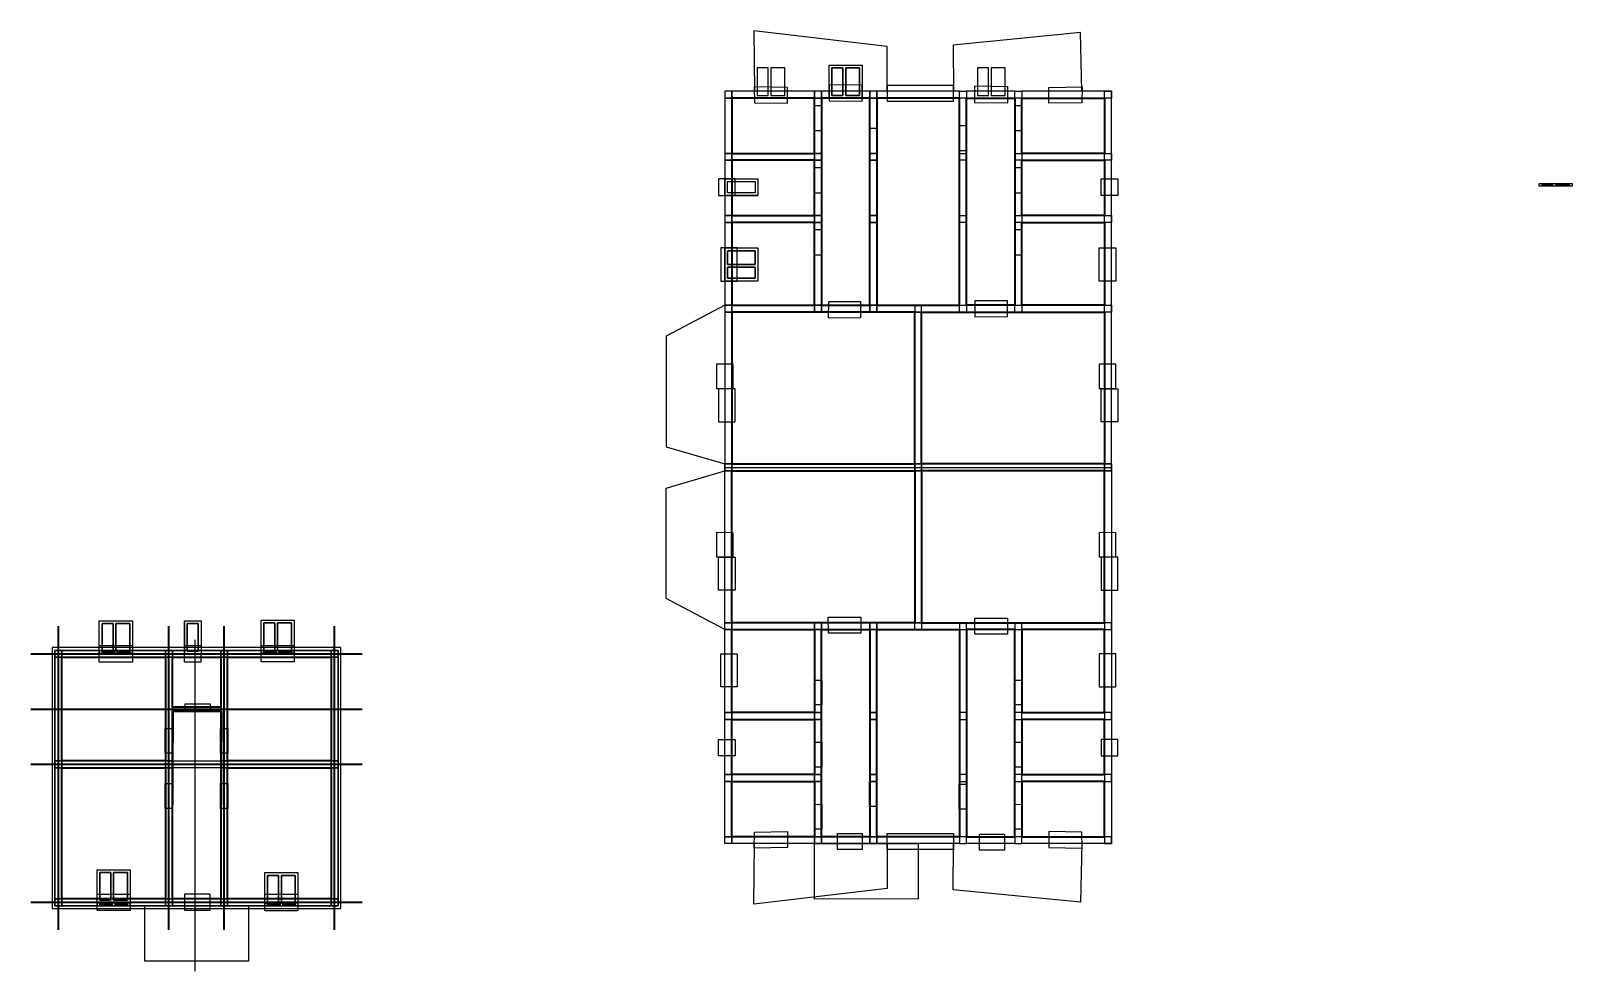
# Model space of a CAD drawing. Header units: metres. Extents: x 0 to 55.8, y 9.5 to 43.6.
import ezdxf

# ---------------------------------------------------------------- set-up
doc = ezdxf.new("R2010")
doc.units = ezdxf.units.M
for name, color, linetype, lineweight, true_color in [('glass', 18, 'Continuous', 25, 0x000000), ('IfcBeam', 18, 'Continuous', 25, 0x000000), ('IfcCovering', 18, 'Continuous', 25, 0x000000), ('IfcSlab', 18, 'Continuous', 25, 0x000000), ('IfcWall', 18, 'Continuous', 25, 0x000000), ('IfcWindow', 18, 'Continuous', 25, 0x000000), ('section', 18, 'Continuous', 25, 0x000000), ('window', 18, 'Continuous', 25, 0x000000), ('wood', 18, 'Continuous', 25, 0x000000)]:
    doc.layers.add(name, color=color, linetype=linetype, lineweight=lineweight, true_color=true_color)
for name, color, linetype, lineweight in [('IfcColumn', 6, 'Continuous', 25), ('IfcProxy', 1, 'Continuous', 35), ('IfcSpace', 3, 'Continuous', 35)]:
    doc.layers.add(name, color=color, linetype=linetype, lineweight=lineweight)

# ---------------------------------------------------------------- blocks, each defined once
blk = doc.blocks.new('window120120')
at = {"layer": 'glass', "flags": 128}
for points in [[(0.55, 0.06), (0.1, 0.06), (0.1, 0.04), (0.55, 0.04)], [(1.1, 0.06), (0.65, 0.06), (0.65, 0.04), (1.1, 0.04)]]:
    blk.add_lwpolyline(points, close=True, dxfattribs=at)
at = {"layer": 'IfcWindow', "flags": 128}
for points in [[(1.2, 0.1), (0, 0.1), (0, 0), (1.2, 0)], [(0.1, 0.1), (0, 0.1), (0, 0), (0.1, 0)], [(1.2, 0.1), (0, 0.1), (0, 0), (1.2, 0)], [(0.65, 0.1), (0.55, 0.1), (0.55, 0), (0.65, 0)], [(1.2, 0.1), (1.1, 0.1), (1.1, 0), (1.2, 0)]]:
    blk.add_lwpolyline(points, close=True, dxfattribs=at)
blk = doc.blocks.new('ghotic_window')
at = {"layer": 'glass', "flags": 128}
for points in [[(0.5, 0.1), (0.5, 1.1), (0.1, 1.1), (0.1, 0.1)], [(1.1, 0.1), (1.1, 1.1), (0.6, 1.1), (0.6, 0.1)]]:
    blk.add_lwpolyline(points, close=True, dxfattribs=at)
at = {"layer": 'wood', "flags": 128}
for points in [[(0, 0), (0, 1.2), (1.2, 1.2), (1.2, 0)], [(0.1, 0.1), (0.1, 1.1), (0.5, 1.1), (0.5, 0.1)], [(0.6, 0.1), (0.6, 1.1), (1.1, 1.1), (1.1, 0.1)]]:
    blk.add_lwpolyline(points, close=True, dxfattribs=at)
blk = doc.blocks.new('glass')
at = {"layer": 'glass', "flags": 128}
for points in [[(0.5, 0.1), (0.5, 1.1), (0.1, 1.1), (0.1, 0.1)], [(1.1, 0.1), (1.1, 1.1), (0.6, 1.1), (0.6, 0.1)]]:
    blk.add_lwpolyline(points, close=True, dxfattribs=at)
blk = doc.blocks.new('simple_window')
at = {"layer": 'wood'}
blk.add_line((0, 1.2), (0, 0), dxfattribs=at)
at = {"layer": 'wood', "flags": 128}
for points in [[(0, 0), (0, 1.2), (0.6, 1.2), (0.6, 0)], [(0.1, 0.1), (0.1, 1.1), (0.5, 1.1), (0.5, 0.1)]]:
    blk.add_lwpolyline(points, close=True, dxfattribs=at)
blk = doc.blocks.new('Glass_simple')
at = {"layer": 'glass', "flags": 128}
blk.add_lwpolyline([(0.5, 0.1), (0.5, 1.1), (0.1, 1.1), (0.1, 0.1)], close=True, dxfattribs=at)
blk = doc.blocks.new('column')
at = {"layer": 'IfcColumn', "flags": 128}
blk.add_lwpolyline([(0, 0), (0, 0.25), (0.25, 0.25), (0.25, 0)], close=True, dxfattribs=at)
blk = doc.blocks.new('window_default')
at = {"layer": 'glass', "flags": 128}
for points in [[(0.5, 0.035), (0.5, 0.065), (0.1, 0.065), (0.1, 0.035)], [(1.1, 0.035), (1.1, 0.065), (0.6, 0.065), (0.6, 0.035)]]:
    blk.add_lwpolyline(points, close=True, dxfattribs=at)
at = {"layer": 'wood', "flags": 128}
for points in [[(0, 0), (0, 0.1), (0.1, 0.1), (0.1, 0)], [(0, 0), (0, 0.1), (1.2, 0.1), (1.2, 0)], [(0, 0), (0, 0.1), (1.2, 0.1), (1.2, 0)], [(0.5, 0), (0.5, 0.1), (0.6, 0.1), (0.6, 0)], [(1.1, 0), (1.1, 0.1), (1.2, 0.1), (1.2, 0)]]:
    blk.add_lwpolyline(points, close=True, dxfattribs=at)

msp = doc.modelspace()

# ---------------------------------------------------------------- linework, layer by layer
at = {"layer": 'IfcBeam', "flags": 128}
for points in [[(0.875, 17.125), (0.875, 20.875), (1.125, 20.875), (1.125, 17.125)], [(1.125, 20.875), (1.125, 21.125), (4.875, 21.125), (4.875, 20.875)], [(4.875, 17.125), (4.875, 20.875), (5.125, 20.875), (5.125, 17.125)], [(5.125, 20.875), (5.125, 21.125), (6.875, 21.125), (6.875, 20.875)], [(6.875, 17.125), (6.875, 20.875), (7.125, 20.875), (7.125, 17.125)], [(7.125, 20.875), (7.125, 21.125), (10.875, 21.125), (10.875, 20.875)], [(10.875, 17.125), (10.875, 20.875), (11.125, 20.875), (11.125, 17.125)], [(0.875, 12.125), (0.875, 16.875), (1.125, 16.875), (1.125, 12.125)], [(1.125, 16.875), (1.125, 17.125), (4.875, 17.125), (4.875, 16.875)], [(4.875, 12.125), (4.875, 16.875), (5.125, 16.875), (5.125, 12.125)], [(5.125, 16.875), (5.125, 17.125), (6.875, 17.125), (6.875, 16.875)], [(6.875, 12.125), (6.875, 16.875), (7.125, 16.875), (7.125, 12.125)], [(7.125, 16.875), (7.125, 17.125), (10.875, 17.125), (10.875, 16.875)], [(10.875, 12.125), (10.875, 16.875), (11.125, 16.875), (11.125, 12.125)], [(1.125, 11.875), (1.125, 12.125), (4.875, 12.125), (4.875, 11.875)], [(5.125, 11.875), (5.125, 12.125), (6.875, 12.125), (6.875, 11.875)], [(7.125, 11.875), (7.125, 12.125), (10.875, 12.125), (10.875, 11.875)]]:
    msp.add_lwpolyline(points, close=True, dxfattribs=at)
at = {"layer": 'IfcColumn', "flags": 128}
for points in [[(25.125, 41.375), (25.125, 41.125), (25.375, 41.125), (25.375, 41.375)], [(28.375, 41.375), (28.375, 41.125), (28.625, 41.125), (28.625, 41.375)], [(30.375, 41.375), (30.375, 41.125), (30.625, 41.125), (30.625, 41.375)], [(33.875, 41.375), (33.875, 41.125), (33.625, 41.125), (33.625, 41.375)], [(35.875, 41.375), (35.875, 41.125), (35.625, 41.125), (35.625, 41.375)], [(39.125, 41.375), (39.125, 41.125), (38.875, 41.125), (38.875, 41.375)], [(25.125, 39.125), (25.125, 38.875), (25.375, 38.875), (25.375, 39.125)], [(28.375, 39.125), (28.375, 38.875), (28.625, 38.875), (28.625, 39.125)], [(30.375, 39.125), (30.375, 38.875), (30.625, 38.875), (30.625, 39.125)], [(33.875, 39.125), (33.875, 38.875), (33.625, 38.875), (33.625, 39.125)], [(35.875, 39.125), (35.875, 38.875), (35.625, 38.875), (35.625, 39.125)], [(39.125, 39.125), (39.125, 38.875), (38.875, 38.875), (38.875, 39.125)], [(25.125, 36.875), (25.125, 36.625), (25.375, 36.625), (25.375, 36.875)], [(28.375, 36.875), (28.375, 36.625), (28.625, 36.625), (28.625, 36.875)], [(30.375, 36.875), (30.375, 36.625), (30.625, 36.625), (30.625, 36.875)], [(33.875, 36.875), (33.875, 36.625), (33.625, 36.625), (33.625, 36.875)], [(35.875, 36.875), (35.875, 36.625), (35.625, 36.625), (35.625, 36.875)], [(39.125, 36.875), (39.125, 36.625), (38.875, 36.625), (38.875, 36.875)], [(25.125, 33.625), (25.125, 33.375), (25.375, 33.375), (25.375, 33.625)], [(28.375, 33.625), (28.375, 33.375), (28.625, 33.375), (28.625, 33.625)], [(30.375, 33.625), (30.375, 33.375), (30.625, 33.375), (30.625, 33.625)], [(32, 33.625), (32, 33.375), (32.25, 33.375), (32.25, 33.625)], [(33.875, 33.625), (33.875, 33.375), (33.625, 33.375), (33.625, 33.625)], [(35.875, 33.625), (35.875, 33.375), (35.625, 33.375), (35.625, 33.625)], [(39.125, 33.625), (39.125, 33.375), (38.875, 33.375), (38.875, 33.625)], [(25.125, 27.625), (25.125, 27.875), (25.375, 27.875), (25.375, 27.625)], [(25.125, 27.875), (25.125, 27.625), (25.375, 27.625), (25.375, 27.875)], [(32, 27.625), (32, 27.875), (32.25, 27.875), (32.25, 27.625)], [(32, 27.875), (32, 27.625), (32.25, 27.625), (32.25, 27.875)], [(38.875, 27.625), (38.875, 27.875), (39.125, 27.875), (39.125, 27.625)], [(38.875, 27.875), (38.875, 27.625), (39.125, 27.625), (39.125, 27.875)], [(25.125, 21.875), (25.125, 22.125), (25.375, 22.125), (25.375, 21.875)], [(28.375, 21.875), (28.375, 22.125), (28.625, 22.125), (28.625, 21.875)], [(30.375, 21.875), (30.375, 22.125), (30.625, 22.125), (30.625, 21.875)], [(32, 21.875), (32, 22.125), (32.25, 22.125), (32.25, 21.875)], [(33.875, 21.875), (33.875, 22.125), (33.625, 22.125), (33.625, 21.875)], [(35.875, 21.875), (35.875, 22.125), (35.625, 22.125), (35.625, 21.875)], [(39.125, 21.875), (39.125, 22.125), (38.875, 22.125), (38.875, 21.875)], [(0.875, 20.875), (0.875, 21.125), (1.125, 21.125), (1.125, 20.875)], [(4.875, 20.875), (4.875, 21.125), (5.125, 21.125), (5.125, 20.875)], [(6.875, 20.875), (6.875, 21.125), (7.125, 21.125), (7.125, 20.875)], [(10.875, 20.875), (10.875, 21.125), (11.125, 21.125), (11.125, 20.875)], [(25.125, 18.625), (25.125, 18.875), (25.375, 18.875), (25.375, 18.625)], [(28.375, 18.625), (28.375, 18.875), (28.625, 18.875), (28.625, 18.625)], [(30.375, 18.625), (30.375, 18.875), (30.625, 18.875), (30.625, 18.625)], [(33.875, 18.625), (33.875, 18.875), (33.625, 18.875), (33.625, 18.625)], [(35.875, 18.625), (35.875, 18.875), (35.625, 18.875), (35.625, 18.625)], [(39.125, 18.625), (39.125, 18.875), (38.875, 18.875), (38.875, 18.625)], [(0.875, 16.875), (0.875, 17.125), (1.125, 17.125), (1.125, 16.875)], [(4.875, 16.875), (4.875, 17.125), (5.125, 17.125), (5.125, 16.875)], [(6.875, 16.875), (6.875, 17.125), (7.125, 17.125), (7.125, 16.875)], [(10.875, 16.875), (10.875, 17.125), (11.125, 17.125), (11.125, 16.875)], [(25.125, 16.375), (25.125, 16.625), (25.375, 16.625), (25.375, 16.375)], [(28.375, 16.375), (28.375, 16.625), (28.625, 16.625), (28.625, 16.375)], [(30.375, 16.375), (30.375, 16.625), (30.625, 16.625), (30.625, 16.375)], [(33.875, 16.375), (33.875, 16.625), (33.625, 16.625), (33.625, 16.375)], [(35.875, 16.375), (35.875, 16.625), (35.625, 16.625), (35.625, 16.375)], [(39.125, 16.375), (39.125, 16.625), (38.875, 16.625), (38.875, 16.375)], [(25.125, 14.125), (25.125, 14.375), (25.375, 14.375), (25.375, 14.125)], [(28.375, 14.125), (28.375, 14.375), (28.625, 14.375), (28.625, 14.125)], [(30.375, 14.125), (30.375, 14.375), (30.625, 14.375), (30.625, 14.125)], [(33.875, 14.125), (33.875, 14.375), (33.625, 14.375), (33.625, 14.125)], [(35.875, 14.125), (35.875, 14.375), (35.625, 14.375), (35.625, 14.125)], [(39.125, 14.125), (39.125, 14.375), (38.875, 14.375), (38.875, 14.125)], [(4.875, 11.875), (4.875, 12.125), (5.125, 12.125), (5.125, 11.875)], [(6.875, 11.875), (6.875, 12.125), (7.125, 12.125), (7.125, 11.875)], [(10.875, 11.875), (10.875, 12.125), (11.125, 12.125), (11.125, 11.875)]]:
    msp.add_lwpolyline(points, close=True, dxfattribs=at)
at = {"layer": 'IfcCovering', "flags": 128}
for points in [[(11.225, 11.775), (11.225, 21.225), (0.775, 21.225), (0.775, 11.775)], [(11.125, 11.875), (11.125, 21.125), (0.875, 21.125), (0.875, 11.875)]]:
    msp.add_lwpolyline(points, close=True, dxfattribs=at)
at = {"layer": 'IfcProxy'}
for p, q in [((1, 11), (1, 22)), ((1, 11), (1, 22)), ((1, 11), (1, 22)), ((1, 11), (1, 22)), ((1, 11), (1, 22)), ((5, 11), (5, 22)), ((7, 11), (7, 22)), ((11, 11), (11, 22)), ((0, 21), (12, 21)), ((0, 19), (12, 19)), ((0, 17), (12, 17)), ((0, 12), (12, 12)), ((0, 12), (12, 12)), ((0, 12), (12, 12)), ((0, 12), (12, 12)), ((0, 12), (12, 12))]:
    msp.add_line(p, q, dxfattribs=at)
at = {"layer": 'IfcSlab', "flags": 128}
for points in [[(25.125, 41.375), (25.125, 33.625), (23, 32.5), (23, 28.5), (25.125, 27.875), (25.125, 27.75), (39.125, 27.75), (39.125, 41.375), (38.056, 41.375), (38, 43.5), (33.39, 43.046), (33.4, 41.375), (31, 41.375), (31.003, 42.996), (26.178, 43.563), (26.194, 41.375)], [(25.125, 14.125), (25.125, 21.875), (23, 23), (23, 27), (25.125, 27.625), (25.125, 27.75), (39.125, 27.75), (39.125, 14.125), (38.056, 14.125), (38, 12), (33.39, 12.454), (33.4, 14.125), (31, 14.125), (31.003, 12.504), (26.178, 11.937), (26.194, 14.125)], [(1.125, 17.125), (1.125, 20.875), (4.875, 20.875), (4.875, 17.125)], [(1.125, 17.125), (1.125, 20.875), (4.875, 20.875), (4.875, 17.125)], [(5.125, 19.066), (5.125, 20.875), (6.875, 20.875), (6.875, 19.066)], [(5.125, 19.066), (5.125, 20.875), (6.875, 20.875), (6.875, 19.066)], [(7.125, 17.125), (7.125, 20.875), (10.875, 20.875), (10.875, 17.125)], [(7.125, 17.125), (7.125, 20.875), (10.875, 20.875), (10.875, 17.125)], [(5.125, 12.125), (5.125, 18.925), (6.915, 18.92), (6.875, 12.125)], [(5.125, 12.125), (5.165, 18.92), (6.875, 18.925), (6.875, 12.125)], [(1.125, 12.125), (1.125, 16.875), (4.875, 16.875), (4.875, 12.125)], [(1.125, 12.125), (1.125, 16.875), (4.875, 16.875), (4.875, 12.125)], [(7.125, 12.125), (7.125, 16.875), (10.875, 16.875), (10.875, 12.125)], [(7.125, 12.125), (7.125, 16.875), (10.875, 16.875), (10.875, 12.125)], [(28.375, 12.116), (28.375, 14.116), (32.125, 14.125), (32.125, 12.125)], [(4.125, 9.875), (4.125, 11.875), (7.875, 11.875), (7.875, 9.875)]]:
    msp.add_lwpolyline(points, close=True, dxfattribs=at)
at = {"layer": 'IfcSpace', "flags": 128}
for points in [[(25.375, 41.125), (25.375, 39.125), (28.375, 39.125), (28.375, 41.125)], [(28.625, 41.125), (28.625, 33.625), (30.375, 33.625), (30.375, 41.125)], [(30.625, 41.125), (30.625, 33.625), (33.625, 33.625), (33.625, 41.125)], [(35.625, 41.125), (35.625, 33.625), (33.875, 33.625), (33.875, 41.125)], [(38.875, 41.125), (38.875, 39.125), (35.875, 39.125), (35.875, 41.125)], [(25.375, 38.875), (25.375, 36.875), (28.375, 36.875), (28.375, 38.875)], [(38.875, 38.875), (38.875, 36.875), (35.875, 36.875), (35.875, 38.875)], [(25.375, 36.625), (25.375, 33.625), (28.375, 33.625), (28.375, 36.625)], [(38.875, 36.625), (38.875, 33.625), (35.875, 33.625), (35.875, 36.625)], [(25.375, 33.375), (25.375, 27.875), (32, 27.875), (32, 33.375)], [(38.875, 33.375), (38.875, 27.875), (32.25, 27.875), (32.25, 33.375)], [(25.375, 22.125), (25.375, 27.625), (32, 27.625), (32, 22.125)], [(38.875, 22.125), (38.875, 27.625), (32.25, 27.625), (32.25, 22.125)], [(25.375, 18.875), (25.375, 21.875), (28.375, 21.875), (28.375, 18.875)], [(28.625, 14.375), (28.625, 21.875), (30.375, 21.875), (30.375, 14.375)], [(30.625, 14.375), (30.625, 21.875), (33.625, 21.875), (33.625, 14.375)], [(35.625, 14.375), (35.625, 21.875), (33.875, 21.875), (33.875, 14.375)], [(38.875, 18.875), (38.875, 21.875), (35.875, 21.875), (35.875, 18.875)], [(1.125, 17.125), (1.125, 20.875), (4.875, 20.875), (4.875, 17.125)], [(5.125, 19.066), (5.125, 20.875), (6.875, 20.875), (6.875, 19.066)], [(7.125, 17.125), (7.125, 20.875), (10.875, 20.875), (10.875, 17.125)], [(5.125, 12.125), (5.125, 18.925), (6.875, 18.925), (6.875, 12.125)], [(25.375, 16.625), (25.375, 18.625), (28.375, 18.625), (28.375, 16.625)], [(38.875, 16.625), (38.875, 18.625), (35.875, 18.625), (35.875, 16.625)], [(1.125, 12.125), (1.125, 16.875), (4.875, 16.875), (4.875, 12.125)], [(7.125, 12.125), (7.125, 16.875), (10.875, 16.875), (10.875, 12.125)], [(25.375, 14.375), (25.375, 16.375), (28.375, 16.375), (28.375, 14.375)], [(38.875, 14.375), (38.875, 16.375), (35.875, 16.375), (35.875, 14.375)]]:
    msp.add_lwpolyline(points, close=True, dxfattribs=at)
at = {"layer": 'IfcWall', "flags": 128}
for points in [[(25.375, 41.375), (25.375, 41.125), (28.375, 41.125), (28.375, 41.375)], [(28.625, 41.375), (28.625, 41.125), (30.375, 41.125), (30.375, 41.375)], [(30.625, 41.375), (30.625, 41.125), (33.625, 41.125), (33.625, 41.375)], [(33.402, 41.588), (31.002, 41.588), (30.998, 41.012), (33.398, 41.012)], [(33.875, 41.375), (33.875, 41.125), (35.625, 41.125), (35.625, 41.375)], [(35.875, 41.375), (35.875, 41.125), (38.875, 41.125), (38.875, 41.375)], [(25.125, 41.125), (25.125, 39.125), (25.375, 39.125), (25.375, 41.125)], [(28.632, 40.85), (28.367, 40.85), (28.367, 39.951), (28.632, 39.95)], [(28.375, 41.125), (28.375, 39.125), (28.625, 39.125), (28.625, 41.125)], [(30.375, 41.125), (30.375, 39.125), (30.625, 39.125), (30.625, 41.125)], [(33.625, 41.125), (33.625, 39.125), (33.875, 39.125), (33.875, 41.125)], [(35.882, 40.85), (35.617, 40.85), (35.617, 39.951), (35.882, 39.95)], [(35.625, 41.125), (35.625, 39.125), (35.875, 39.125), (35.875, 41.125)], [(38.875, 41.125), (38.875, 39.125), (39.125, 39.125), (39.125, 41.125)], [(30.633, 40.025), (30.367, 40.025), (30.367, 39.125), (30.633, 39.125)], [(33.875, 40.125), (33.61, 40.125), (33.61, 39.226), (33.875, 39.225)], [(25.375, 39.125), (25.375, 38.875), (28.375, 38.875), (28.375, 39.125)], [(35.875, 39.125), (35.875, 38.875), (38.875, 38.875), (38.875, 39.125)], [(25.125, 38.875), (25.125, 36.875), (25.375, 36.875), (25.375, 38.875)], [(28.632, 38.6), (28.367, 38.6), (28.367, 37.701), (28.632, 37.7)], [(28.375, 38.875), (28.375, 36.875), (28.625, 36.875), (28.625, 38.875)], [(30.375, 38.875), (30.375, 36.875), (30.625, 36.875), (30.625, 38.875)], [(33.625, 38.875), (33.625, 36.875), (33.875, 36.875), (33.875, 38.875)], [(35.882, 38.6), (35.617, 38.6), (35.617, 37.701), (35.882, 37.7)], [(35.625, 38.875), (35.625, 36.875), (35.875, 36.875), (35.875, 38.875)], [(38.875, 38.875), (38.875, 36.875), (39.125, 36.875), (39.125, 38.875)], [(25.375, 36.875), (25.375, 36.625), (28.375, 36.625), (28.375, 36.875)], [(35.875, 36.875), (35.875, 36.625), (38.875, 36.625), (38.875, 36.875)], [(25.125, 36.625), (25.125, 33.625), (25.375, 33.625), (25.375, 36.625)], [(28.632, 36.35), (28.367, 36.35), (28.367, 35.451), (28.632, 35.45)], [(28.375, 36.625), (28.375, 33.625), (28.625, 33.625), (28.625, 36.625)], [(30.375, 36.625), (30.375, 33.625), (30.625, 33.625), (30.625, 36.625)], [(33.625, 36.625), (33.625, 33.625), (33.875, 33.625), (33.875, 36.625)], [(35.882, 36.35), (35.617, 36.35), (35.617, 35.451), (35.882, 35.45)], [(35.625, 36.625), (35.625, 33.625), (35.875, 33.625), (35.875, 36.625)], [(38.875, 36.625), (38.875, 33.625), (39.125, 33.625), (39.125, 36.625)], [(25.375, 33.625), (25.375, 33.375), (28.375, 33.375), (28.375, 33.625)], [(28.625, 33.625), (28.625, 33.375), (30.375, 33.375), (30.375, 33.625)], [(30.053, 33.75), (28.874, 33.747), (28.871, 33.172), (30.05, 33.175)], [(30.625, 33.625), (30.625, 33.375), (33.625, 33.375), (33.625, 33.625)], [(33.875, 33.625), (33.875, 33.375), (35.625, 33.375), (35.625, 33.625)], [(35.36, 33.788), (34.181, 33.785), (34.178, 33.209), (35.357, 33.213)], [(35.875, 33.625), (35.875, 33.375), (38.875, 33.375), (38.875, 33.625)], [(25.125, 33.375), (25.125, 27.875), (25.375, 27.875), (25.375, 33.375)], [(32, 33.375), (32, 27.875), (32.25, 27.875), (32.25, 33.375)], [(38.875, 33.375), (38.875, 27.875), (39.125, 27.875), (39.125, 33.375)], [(38.875, 33.375), (38.875, 27.875), (39.125, 27.875), (39.125, 33.375)], [(25.125, 22.125), (25.125, 27.625), (25.375, 27.625), (25.375, 22.125)], [(25.375, 27.625), (25.375, 27.875), (32, 27.875), (32, 27.625)], [(25.375, 27.875), (25.375, 27.625), (32, 27.625), (32, 27.875)], [(32, 22.125), (32, 27.625), (32.25, 27.625), (32.25, 22.125)], [(32.25, 27.625), (32.25, 27.875), (38.875, 27.875), (38.875, 27.625)], [(32.25, 27.875), (32.25, 27.625), (38.875, 27.625), (38.875, 27.875)], [(38.875, 22.125), (38.875, 27.625), (39.125, 27.625), (39.125, 22.125)], [(38.875, 22.125), (38.875, 27.625), (39.125, 27.625), (39.125, 22.125)], [(30.053, 21.75), (28.874, 21.753), (28.871, 22.328), (30.05, 22.325)], [(25.125, 18.875), (25.125, 21.875), (25.375, 21.875), (25.375, 18.875)], [(25.375, 21.875), (25.375, 22.125), (28.375, 22.125), (28.375, 21.875)], [(28.375, 18.875), (28.375, 21.875), (28.625, 21.875), (28.625, 18.875)], [(28.625, 21.875), (28.625, 22.125), (30.375, 22.125), (30.375, 21.875)], [(30.375, 18.875), (30.375, 21.875), (30.625, 21.875), (30.625, 18.875)], [(30.625, 21.875), (30.625, 22.125), (33.625, 22.125), (33.625, 21.875)], [(33.625, 18.875), (33.625, 21.875), (33.875, 21.875), (33.875, 18.875)], [(33.875, 21.875), (33.875, 22.125), (35.625, 22.125), (35.625, 21.875)], [(35.36, 21.712), (34.181, 21.715), (34.178, 22.291), (35.357, 22.287)], [(35.625, 18.875), (35.625, 21.875), (35.875, 21.875), (35.875, 18.875)], [(35.875, 21.875), (35.875, 22.125), (38.875, 22.125), (38.875, 21.875)], [(38.875, 18.875), (38.875, 21.875), (39.125, 21.875), (39.125, 18.875)], [(0.875, 17.125), (0.875, 20.875), (1.125, 20.875), (1.125, 17.125)], [(1.125, 20.875), (1.125, 21.125), (4.875, 21.125), (4.875, 20.875)], [(4.875, 17.125), (4.875, 20.875), (5.125, 20.875), (5.125, 17.125)], [(5.125, 20.875), (5.125, 21.125), (6.875, 21.125), (6.875, 20.875)], [(6.875, 17.125), (6.875, 20.875), (7.125, 20.875), (7.125, 17.125)], [(7.125, 20.875), (7.125, 21.125), (10.875, 21.125), (10.875, 20.875)], [(10.875, 17.125), (10.875, 20.875), (11.125, 20.875), (11.125, 17.125)], [(28.632, 19.15), (28.367, 19.15), (28.367, 20.049), (28.632, 20.05)], [(35.882, 19.15), (35.617, 19.15), (35.617, 20.049), (35.882, 20.05)], [(5.125, 18.925), (5.125, 19.075), (6.875, 19.075), (6.875, 18.925)], [(25.125, 16.625), (25.125, 18.625), (25.375, 18.625), (25.375, 16.625)], [(25.375, 18.625), (25.375, 18.875), (28.375, 18.875), (28.375, 18.625)], [(28.375, 16.625), (28.375, 18.625), (28.625, 18.625), (28.625, 16.625)], [(30.375, 16.625), (30.375, 18.625), (30.625, 18.625), (30.625, 16.625)], [(33.625, 16.625), (33.625, 18.625), (33.875, 18.625), (33.875, 16.625)], [(35.625, 16.625), (35.625, 18.625), (35.875, 18.625), (35.875, 16.625)], [(35.875, 18.625), (35.875, 18.875), (38.875, 18.875), (38.875, 18.625)], [(38.875, 16.625), (38.875, 18.625), (39.125, 18.625), (39.125, 16.625)], [(5.132, 17.4), (4.867, 17.4), (4.867, 18.299), (5.132, 18.3)], [(7.132, 17.4), (6.867, 17.4), (6.867, 18.299), (7.132, 18.3)], [(28.632, 16.9), (28.367, 16.9), (28.367, 17.799), (28.632, 17.8)], [(35.882, 16.9), (35.617, 16.9), (35.617, 17.799), (35.882, 17.8)], [(0.875, 12.125), (0.875, 16.875), (1.125, 16.875), (1.125, 12.125)], [(1.125, 16.875), (1.125, 17.125), (4.875, 17.125), (4.875, 16.875)], [(4.875, 12.125), (4.875, 16.875), (5.125, 16.875), (5.125, 12.125)], [(6.875, 12.125), (6.875, 16.875), (7.125, 16.875), (7.125, 12.125)], [(7.125, 16.875), (7.125, 17.125), (10.875, 17.125), (10.875, 16.875)], [(10.875, 12.125), (10.875, 16.875), (11.125, 16.875), (11.125, 12.125)], [(5.132, 15.4), (4.867, 15.4), (4.867, 16.299), (5.132, 16.3)], [(7.132, 15.4), (6.867, 15.4), (6.867, 16.299), (7.132, 16.3)], [(25.125, 14.375), (25.125, 16.375), (25.375, 16.375), (25.375, 14.375)], [(25.375, 16.375), (25.375, 16.625), (28.375, 16.625), (28.375, 16.375)], [(28.375, 14.375), (28.375, 16.375), (28.625, 16.375), (28.625, 14.375)], [(30.633, 15.475), (30.367, 15.475), (30.367, 16.375), (30.633, 16.375)], [(30.375, 14.375), (30.375, 16.375), (30.625, 16.375), (30.625, 14.375)], [(33.875, 15.375), (33.61, 15.375), (33.61, 16.274), (33.875, 16.275)], [(33.625, 14.375), (33.625, 16.375), (33.875, 16.375), (33.875, 14.375)], [(35.625, 14.375), (35.625, 16.375), (35.875, 16.375), (35.875, 14.375)], [(35.875, 16.375), (35.875, 16.625), (38.875, 16.625), (38.875, 16.375)], [(38.875, 14.375), (38.875, 16.375), (39.125, 16.375), (39.125, 14.375)], [(28.632, 14.65), (28.367, 14.65), (28.367, 15.549), (28.632, 15.55)], [(35.882, 14.65), (35.617, 14.65), (35.617, 15.549), (35.882, 15.55)], [(25.375, 14.125), (25.375, 14.375), (28.375, 14.375), (28.375, 14.125)], [(28.625, 14.125), (28.625, 14.375), (30.375, 14.375), (30.375, 14.125)], [(30.625, 14.125), (30.625, 14.375), (33.625, 14.375), (33.625, 14.125)], [(33.402, 13.912), (31.002, 13.912), (30.998, 14.488), (33.398, 14.488)], [(33.875, 14.125), (33.875, 14.375), (35.625, 14.375), (35.625, 14.125)], [(35.875, 14.125), (35.875, 14.375), (38.875, 14.375), (38.875, 14.125)], [(1.125, 11.875), (1.125, 12.125), (4.875, 12.125), (4.875, 11.875)], [(5.125, 11.875), (5.125, 12.125), (6.875, 12.125), (6.875, 11.875)], [(7.125, 11.875), (7.125, 12.125), (10.875, 12.125), (10.875, 11.875)]]:
    msp.add_lwpolyline(points, close=True, dxfattribs=at)
at = {"layer": 'IfcWindow', "flags": 128}
for points in [[(26.193, 41.535), (26.194, 40.956), (27.394, 40.937), (27.393, 41.516)], [(28.9, 41.609), (28.9, 41.029), (30.1, 41.01), (30.1, 41.59)], [(34.17, 41.553), (34.17, 40.973), (35.37, 40.955), (35.37, 41.534)], [(38.057, 41.535), (38.056, 40.956), (36.856, 40.937), (36.857, 41.516)], [(24.9, 38.199), (24.9, 37.6), (25.5, 37.601), (25.5, 38.2)], [(39.35, 38.199), (39.35, 37.6), (38.75, 37.601), (38.75, 38.2)], [(24.975, 35.7), (24.975, 34.5), (25.575, 34.501), (25.575, 35.701)], [(39.275, 35.7), (39.275, 34.5), (38.675, 34.501), (38.675, 35.701)], [(25.415, 30.599), (24.835, 30.6), (24.835, 31.5), (25.415, 31.499)], [(39.265, 30.6), (38.685, 30.601), (38.685, 31.501), (39.265, 31.5)], [(24.9, 30.6), (24.9, 29.4), (25.5, 29.4), (25.5, 30.6)], [(39.35, 30.6), (39.35, 29.4), (38.75, 29.4), (38.75, 30.6)], [(25.415, 24.499), (24.835, 24.5), (24.835, 25.4), (25.415, 25.399)], [(39.265, 24.499), (38.685, 24.5), (38.685, 25.4), (39.265, 25.399)], [(24.9, 23.301), (24.9, 24.501), (25.5, 24.5), (25.5, 23.3)], [(39.35, 23.301), (39.35, 24.501), (38.75, 24.5), (38.75, 23.3)], [(2.48, 20.697), (2.48, 21.297), (3.68, 21.297), (3.679, 20.697)], [(5.561, 20.703), (5.561, 21.302), (6.161, 21.302), (6.16, 20.703)], [(8.334, 20.706), (8.334, 21.305), (9.533, 21.305), (9.533, 20.706)], [(24.975, 19.8), (24.975, 21), (25.575, 20.999), (25.575, 19.799)], [(39.275, 19.8), (39.275, 21), (38.675, 20.999), (38.675, 19.799)], [(5.59, 18.92), (5.59, 19.185), (6.489, 19.185), (6.49, 18.92)], [(24.9, 17.301), (24.9, 17.9), (25.5, 17.899), (25.5, 17.3)], [(39.35, 17.301), (39.35, 17.9), (38.75, 17.899), (38.75, 17.3)], [(26.193, 13.965), (26.194, 14.544), (27.394, 14.563), (27.393, 13.984)], [(38.057, 13.965), (38.056, 14.544), (36.856, 14.563), (36.857, 13.984)], [(29.2, 13.91), (29.2, 14.49), (30.1, 14.49), (30.1, 13.91)], [(34.35, 13.885), (34.35, 14.465), (35.25, 14.465), (35.25, 13.885)], [(2.4, 11.699), (2.4, 12.299), (3.599, 12.299), (3.6, 11.699)], [(5.58, 11.702), (5.579, 12.302), (6.479, 12.302), (6.479, 11.702)], [(8.471, 11.697), (8.47, 12.297), (9.67, 12.297), (9.67, 11.697)]]:
    msp.add_lwpolyline(points, close=True, dxfattribs=at)
at = {"layer": 'section'}
for p, q in [((5.944, 9.506), (5.944, 21.506)), ((0, 19), (12, 19))]:
    msp.add_line(p, q, dxfattribs=at)

# ---------------------------------------------------------------- block references
at = {"layer": 'glass'}
for name, p in [('glass', (26.194, 41.125)), ('glass', (28.9, 41.125)), ('glass', (34.17, 41.125)), ('glass', (2.48, 21)), ('Glass_simple', (5.561, 21)), ('glass', (8.334, 21.025)), ('glass', (2.399, 11.975)), ('glass', (8.471, 11.875))]:
    msp.add_blockref(name, p, dxfattribs=at)
at = {"layer": 'glass', "rotation": 90}
msp.add_blockref('glass', (26.325, 34.5), dxfattribs=at)
at = {"layer": 'IfcColumn'}
msp.add_blockref('column', (0.875, 11.875), dxfattribs=at)
at = {"layer": 'IfcWindow', "rotation": 180}
for p in [(3.679, 21.125), (9.533, 21.125)]:
    msp.add_blockref('window120120', p, dxfattribs=at)
at = {"layer": 'IfcWindow'}
for p in [(2.4, 11.875), (8.471, 11.875)]:
    msp.add_blockref('window120120', p, dxfattribs=at)
at = {"layer": 'window'}
for name, p in [('ghotic_window', (28.9, 41.125)), ('window_default', (54.602, 37.937)), ('ghotic_window', (2.48, 21)), ('simple_window', (5.561, 21)), ('ghotic_window', (8.334, 21.025)), ('ghotic_window', (2.399, 11.975)), ('ghotic_window', (8.471, 11.875))]:
    msp.add_blockref(name, p, dxfattribs=at)
at = {"layer": 'window', "rotation": 90}
for name, p in [('simple_window', (26.325, 37.601)), ('ghotic_window', (26.325, 34.5))]:
    msp.add_blockref(name, p, dxfattribs=at)

doc.saveas('drawing.dxf')
